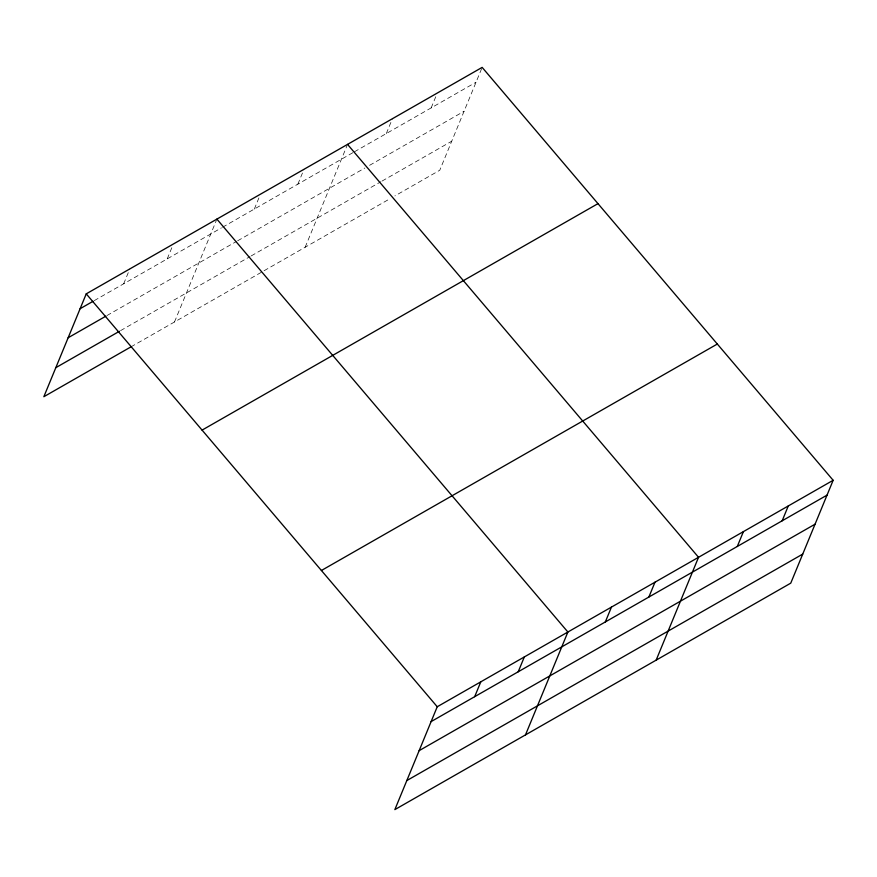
<?xml version="1.0" encoding="UTF-8"?>
<svg xmlns="http://www.w3.org/2000/svg" width="877" height="877" viewBox="0 0 877 877"><rect width="100%" height="100%" fill="white"/><g stroke="black" fill="none" stroke-linecap="round" stroke-linejoin="round"><path stroke-width="0.66" stroke-dasharray="4.38 3.29" d="M123.679 283.786L129.796 268.943M167.222 258.879L172.835 245.264M174.501 321.98L216.389 220.357M254.33 209.055L259.932 195.439M297.873 184.148L304.001 169.294M305.152 247.248L347.04 145.626M386.297 133.567L392.414 118.713M431.166 107.904L436.779 94.288M481.648 68.625L439.761 170.248L394.891 195.911M94.256 300.625L221.366 227.91M222.55 227.231L353.234 152.477M354.418 151.798L476.036 82.23M106.994 315.523L236.472 241.46M237.645 240.791L364.876 168.011M369.601 165.315L464.065 111.28M120.555 330.64L250.033 256.577M251.206 255.909L380.881 181.725M382.065 181.057L451.732 141.208M130.947 346.886L390.166 198.619"/><path stroke-width="1.32" d="M833.15 480.289L437.239 706.752L394.847 809.614L790.758 583.15L833.15 480.289L482.153 67.386L86.242 293.85L43.85 396.711L130.947 346.886M474.676 696.689L480.793 681.846M518.219 671.782L524.336 656.928M525.498 734.882L567.89 632.021L216.893 219.118M605.316 621.957L611.444 607.114M648.87 597.051L654.987 582.196M656.149 660.151L698.541 557.29L347.544 144.387M737.294 546.47L743.411 531.615M782.163 520.806L788.28 505.952M80.125 308.704L93.072 301.293M68.154 337.744L105.821 316.202M55.821 367.671L119.382 331.309M202.072 430.114L597.982 203.639M321.41 570.499L717.32 344.036M431.122 721.596L827.033 495.132M419.151 750.646L815.062 524.183M406.818 780.574L802.729 554.1M86.242 293.85L437.239 706.752"/></g></svg>
